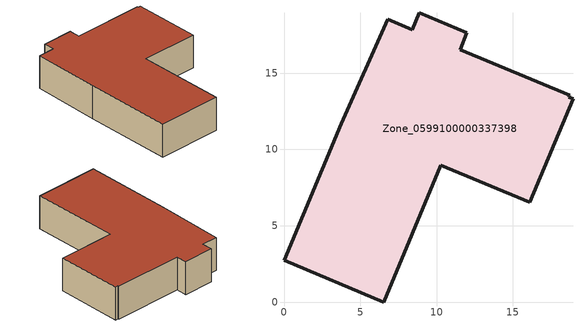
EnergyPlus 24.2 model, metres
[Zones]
Zone_0599100000337398
 floor ground (C_G): 18.67,13.42 18.94,13.34 16.11,6.53 10.28,8.96 6.53,0 0,2.73 3.76,11.7 6.79,18.53 8.42,17.85 8.88,18.95 11.99,17.65 11.54,16.55 18.72,13.54 z0
 wall outside (C_F): 11.99,17.65 8.88,18.95 8.42,17.85 6.79,18.53 3.76,11.7 0,2.73 6.53,0 10.28,8.96 16.11,6.53 18.94,13.34 18.67,13.42 18.72,13.54 11.54,16.55 11.99,17.65 z0:3.71
 roof outside (C_R): 18.94,13.34 18.67,13.42 18.72,13.54 11.54,16.55 11.99,17.65 8.88,18.95 8.42,17.85 6.79,18.53 3.76,11.7 0,2.73 6.53,0 10.28,8.96 16.11,6.53 z3.71
[BUILDING]
Pand.0599100000337398: North Axis=0; Terrain=City; Loads Convergence Tolerance Value=0.04; Temperature Convergence Tolerance Value=0.4; Solar Distribution=FullExterior; Maximum Number of Warmup Days=25; Minimum Number of Warmup Days=1
[Site:Location]
Rotterdam.The.Hague.AP_ZH_NLD Design_Conditions: Latitude=51.96; Longitude=4.45; Time Zone=1; Elevation=-4.5
[SITE:GROUNDTEMPERATURE:BUILDINGSURFACE]
18, 18, 18, 18, 18, 18, 18, 18, 18, 18, 18, 18
[MATERIAL] Thermal Absorptance=0.9; Solar Absorptance=0.7; Visible Absorptance=0.7
Name | Roughness | Thickness | Conductivity | Density | Specific Heat
G.TI.1975-1991 | MediumSmooth | 0.15 | 0.288461 | 540 | 1210
F.TI.1975-1991 | Rough | 0.3 | 0.230769 | 1920 | 840
R.TI.1975-1991 | MediumRough | 0.2 | 0.153846 | 1500 | 1000
[CONSTRUCTION]
C_G: G.TI.1975-1991
C_F: F.TI.1975-1991
C_R: R.TI.1975-1991
[ZONE]
Zone_0599100000337398: Type=1; Multiplier=1; Ceiling Height=Autocalculate; Volume=Autocalculate; Floor Area=autocalculate; Part of Total Floor Area=Yes
[ZONEINFILTRATION:DESIGNFLOWRATE]
Infil_Zone_0599100000337398: Zone or ZoneList or Space or SpaceList=Zone_0599100000337398; Schedule=AlwaysOn; Design Flow Rate Calculation Method=Flow/Area; Flow Rate per Floor Area=0.003; Constant Term Coefficient=1; Temperature Term Coefficient=0; Velocity Term Coefficient=0; Velocity Squared Term Coefficient=0
[HVACTEMPLATE:ZONE:IDEALLOADSAIRSYSTEM]
Zone_0599100000337398: Maximum Heating Supply Air Temperature=50; Minimum Cooling Supply Air Temperature=13; Maximum Heating Supply Air Humidity Ratio=0.0156; Minimum Cooling Supply Air Humidity Ratio=0.0077; Heating Limit=NoLimit; Cooling Limit=NoLimit; Dehumidification Control Type=ConstantSensibleHeatRatio; Cooling Sensible Heat Ratio=0.7; Dehumidification Setpoint=60; Humidification Control Type=None; Humidification Setpoint=30; Outdoor Air Method=None; Outdoor Air Flow Rate per Person=0.00944; Outdoor Air Flow Rate per Zone Floor Area=0; Outdoor Air Flow Rate per Zone=0; Demand Controlled Ventilation Type=None; Outdoor Air Economizer Type=NoEconomizer; Heat Recovery Type=None; Sensible Heat Recovery Effectiveness=0.7; Latent Heat Recovery Effectiveness=0.65
[ZONECONTROL:THERMOSTAT]
ThermostatControl_Zone_0599100000337398: Zone or ZoneList=Zone_0599100000337398; Control Type Schedule=DualSetpointControlType; Control 1=Thermostat_Zone_0599100000337398; Temperature Difference Between Cutout And Setpoint=0
[THERMOSTATSETPOINT:DUALSETPOINT]
Thermostat_Zone_0599100000337398: Heating Setpoint Temperature Schedule=HeatingSetpoint_Zone_0599100000337398; Cooling Setpoint Temperature Schedule=CoolingSetpoint_Zone_0599100000337398
[SCHEDULE:COMPACT]
HeatingSetpoint_Zone_0599100000337398: Through: 12/31, For: AllDays, Until: 24:00, 21
CoolingSetpoint_Zone_0599100000337398: Through: 12/31, For: AllDays, Until: 24:00, 24
DualSetpointControlType: Through: 12/31, For: AllDays, Until: 24:00, 4
AlwaysOn: Through: 12/31, For: AllDays, Until: 24:00, 1
